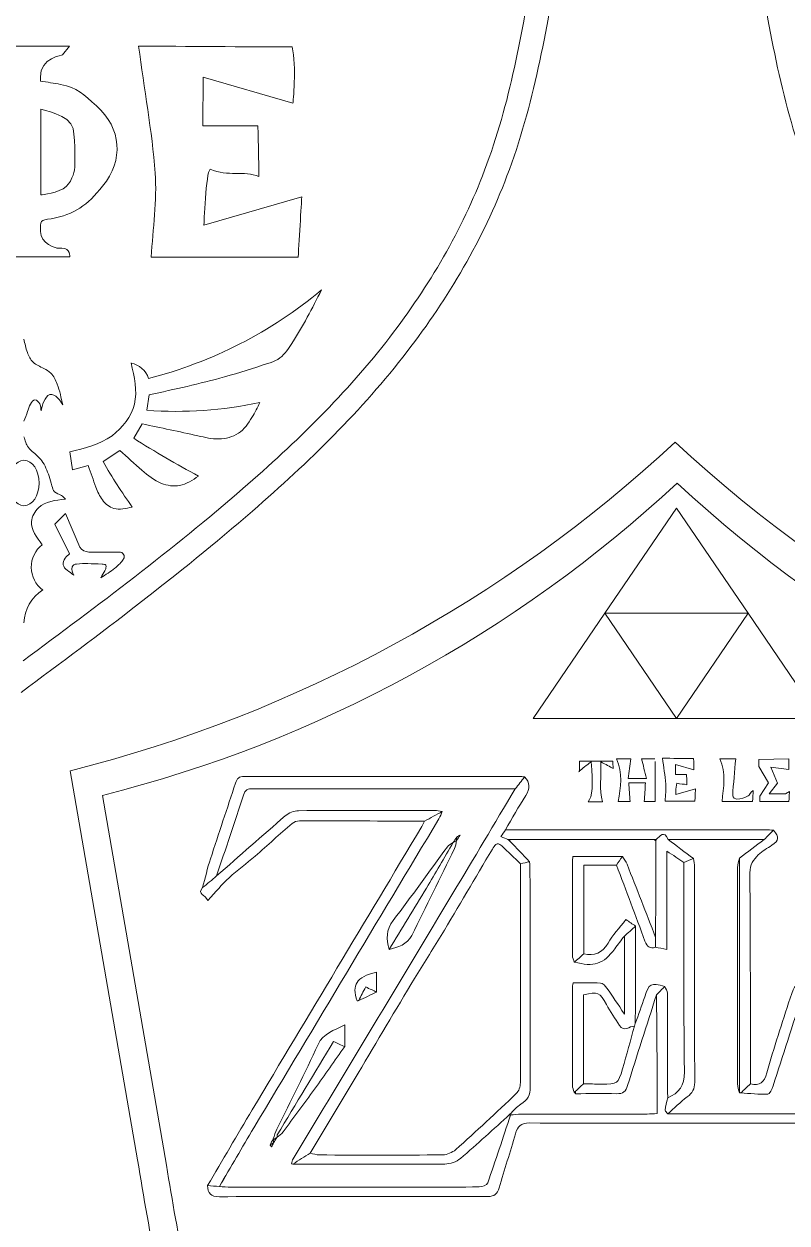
# Model space of a CAD drawing. Header units: inches. Extents: x 0 to 12, y 0 to 12.
# Drawn here: x 2.88 to 3.929, y 2.884 to 4.533 of the extents above; entities that cross this region are included whole.
import ezdxf

# ---------------------------------------------------------------- set-up
doc = ezdxf.new("R2010")
doc.units = ezdxf.units.IN
doc.header["$MEASUREMENT"] = 0

msp = doc.modelspace()

# ---------------------------------------------------------------- linework, layer by layer
at = {"color": 5, "lineweight": 0}
for p, q in [((3.0488, 4.0015), (3.052, 4.0228)), ((3.0306, 3.9629), (3.0424, 3.9827)), ((2.9426, 3.9443), (2.9464, 3.9196)), ((2.9885, 3.9309), (3.0117, 3.9462)), ((2.9464, 3.9196), (2.9681, 3.9253)), ((2.9368, 3.8595), (2.9224, 3.845)), ((2.9567, 3.8131), (2.9368, 3.8595)), ((3.7769, 3.8669), (3.6785, 3.7222)), ((3.8754, 3.7222), (3.7769, 3.8669)), ((2.9224, 3.845), (2.9425, 3.8042)), ((3.0105, 3.8064), (2.9688, 3.8064)), ((3.6785, 3.7222), (3.58, 3.5774)), ((3.7769, 3.5774), (3.6785, 3.7222)), ((3.6785, 3.7222), (3.8754, 3.7222)), ((3.8754, 3.7222), (3.7769, 3.5774)), ((3.9738, 3.5774), (3.8754, 3.7222)), ((3.58, 3.5774), (3.7769, 3.5774)), ((3.7769, 3.5774), (3.9738, 3.5774)), ((2.9878, 3.4717), (3.0757, 2.9633))]:
    msp.add_line(p, q, dxfattribs=at)
at = {"color": 250, "lineweight": 0}
msp.add_line((2.9435, 3.5057), (3.036, 2.9705), dxfattribs=at)
at = {"color": 5, "lineweight": 0}
for centre, radius, start, end in [((2.9016, 4.6305), 0.604, 284.3341, 309.8666), ((3.0206, 4.0349), 0.0322, 18.8063, 78.5326), ((3.089, 4.5506), 0.5506, 265.8076, 282.0733), ((3.8221, 5.2174), 1.4833, 237.7506, 241.7403), ((3.6482, 4.3101), 0.7609, 209.8934, 215.4983), ((2.5466, 5.2248), 1.8077, 284.1261, 312.9293), ((5.0091, 5.2248), 1.8077, 227.0707, 255.8739), ((2.929, 3.7856), 0.0392, 127.8196, 233.1621), ((2.969, 3.8211), 0.0146, 212.8639, 268.9541), ((2.9358, 3.7071), 0.0561, 122.6808, 178.0796)]:
    msp.add_arc(centre, radius, start, end, dxfattribs=at)
at = {"color": 250, "lineweight": 0}
for centre, start, end in [((2.4791, 5.351), 284.1261, 312.9293), ((5.0712, 5.351), 227.0707, 255.8739)]:
    msp.add_arc(centre, 1.9029, start, end, dxfattribs=at)
at = {"color": 5, "lineweight": 0}
msp.add_ellipse((2.8798, 3.9014), major_axis=(0, 0.0313), ratio=0.665933, dxfattribs=at)
at = {"color": 250, "lineweight": 0}
for points in [[(2.8759, 3.6134), (2.9841, 3.6939), (3.1739, 3.8352), (3.4109, 4.0661), (3.5645, 4.3286), (3.5984, 4.5232), (3.6151, 4.6262)], [(4.627, 3.6134), (4.5189, 3.6939), (4.329, 3.8352), (4.092, 4.0661), (3.9384, 4.3286), (3.9046, 4.5232), (3.8879, 4.6262)], [(3.7751, 1.9577), (3.667, 2.0382), (3.4771, 2.1795), (3.2401, 2.4105), (3.0866, 2.673), (3.0527, 2.8675), (3.036, 2.9705)], [(3.7751, 1.9577), (3.8833, 2.0382), (4.0731, 2.1795), (4.3101, 2.4105), (4.4637, 2.673), (4.4976, 2.8675), (4.5143, 2.9705)]]:
    msp.add_open_spline(points, degree=3, knots=[0, 0, 0, 0, 0.0808468, 0.1419248, 0.197496, 0.2597021, 0.2597021, 0.2597021, 0.2597021], dxfattribs=at)
at = {"color": 5, "lineweight": 0}
for points, knots in [([(2.8787, 3.6568), (2.9814, 3.7333), (3.1618, 3.8675), (3.3869, 4.0869), (3.5328, 4.3363), (3.565, 4.5211), (3.5809, 4.619)], [0, 0, 0, 0, 0.0808468, 0.1419248, 0.197496, 0.2597021, 0.2597021, 0.2597021, 0.2597021]), ([(4.6297, 3.6568), (4.527, 3.7333), (4.3467, 3.8675), (4.1215, 4.0869), (3.9756, 4.3363), (3.9434, 4.5211), (3.9276, 4.619)], [0, 0, 0, 0, 0.0808468, 0.1419248, 0.197496, 0.2597021, 0.2597021, 0.2597021, 0.2597021]), ([(3.052, 4.0228), (3.0868, 4.0303), (3.1419, 4.0423), (3.1996, 4.0608), (3.2336, 4.0718), (3.2592, 4.1087), (3.276, 4.1418), (3.2887, 4.1669)], [0, 0, 0, 0, 0.02753964, 0.04351363, 0.0474821, 0.05463243, 0.07669562, 0.07669562, 0.07669562, 0.07669562]), ([(2.8798, 4.0994), (2.881, 4.0932), (2.8831, 4.0819), (2.8914, 4.0658), (2.9056, 4.0602), (2.9191, 4.0522), (2.9277, 4.0337), (2.931, 4.0185), (2.933, 4.0091)], [0, 0, 0, 0, 0.00496667, 0.00889983, 0.01334248, 0.01630321, 0.02086423, 0.02843291, 0.02843291, 0.02843291, 0.02843291]), ([(2.9426, 3.9443), (2.9632, 3.9492), (3.0014, 3.9584), (3.0402, 4.01), (3.0315, 4.0473), (3.027, 4.0665)], [0, 0, 0, 0, 0.01607831, 0.02987121, 0.04449574, 0.04449574, 0.04449574, 0.04449574]), ([(2.9032, 4.0005), (2.9042, 4.0047), (2.9062, 4.0128), (2.914, 4.0267), (2.9272, 4.0189), (2.931, 4.0124), (2.933, 4.0091)], [0, 0, 0, 0, 0.00351206, 0.00679766, 0.00978558, 0.01288207, 0.01288207, 0.01288207, 0.01288207]), ([(2.8798, 3.9864), (2.8815, 3.9909), (2.8846, 3.9988), (2.8872, 4.009), (2.8948, 4.0186), (2.9029, 4.0097), (2.9031, 4.0037), (2.9032, 4.0005)], [0, 0, 0, 0, 0.00367448, 0.00651244, 0.00872326, 0.0109429, 0.0134626, 0.0134626, 0.0134626, 0.0134626]), ([(3.0424, 3.9827), (3.0679, 3.9774), (3.1029, 3.9701), (3.1471, 3.9598), (3.1769, 3.9672), (3.193, 3.99), (3.2007, 4.0053), (3.2042, 4.0122)], [0, 0, 0, 0, 0.02023305, 0.02779216, 0.03497388, 0.04239776, 0.04841567, 0.04841567, 0.04841567, 0.04841567]), ([(2.8798, 3.9651), (2.8813, 3.9599), (2.8837, 3.9512), (2.8945, 3.942), (2.9069, 3.931), (2.9135, 3.9138), (2.9179, 3.8996), (2.9208, 3.8876), (2.9309, 3.8856), (2.935, 3.8811), (2.9367, 3.8792)], [0, 0, 0, 0, 0.00412311, 0.00675957, 0.01082209, 0.01687384, 0.02044886, 0.02277519, 0.025562, 0.02745838, 0.02745838, 0.02745838, 0.02745838]), ([(3.0117, 3.9462), (3.0217, 3.9371), (3.0395, 3.9206), (3.0652, 3.8995), (3.0959, 3.895), (3.1115, 3.9054), (3.1198, 3.9109)], [0, 0, 0, 0, 0.01052872, 0.01884852, 0.02537562, 0.03288337, 0.03288337, 0.03288337, 0.03288337]), ([(2.9681, 3.9253), (2.9716, 3.9154), (2.9772, 3.8993), (2.986, 3.8773), (3.0045, 3.8624), (3.02, 3.8662), (3.0287, 3.8683)], [0, 0, 0, 0, 0.00813648, 0.01321573, 0.01827977, 0.02485473, 0.02485473, 0.02485473, 0.02485473]), ([(2.905, 3.8166), (2.8971, 3.8268), (2.8842, 3.8434), (2.9018, 3.8755), (2.923, 3.8778), (2.9367, 3.8792)], [0, 0, 0, 0, 0.00906876, 0.01459213, 0.02458282, 0.02458282, 0.02458282, 0.02458282]), ([(2.9425, 3.8042), (2.9402, 3.8024), (2.9355, 3.7986), (2.9311, 3.7846), (2.9429, 3.7794), (2.9482, 3.7747), (2.9484, 3.7746)], [0, 0, 0, 0, 0.002263082, 0.004672888, 0.009805081, 0.009973743, 0.009973743, 0.009973743, 0.009973743]), ([(2.9856, 3.7712), (2.9921, 3.7753), (3.0029, 3.7822), (3.0136, 3.7919), (3.0187, 3.8), (3.0156, 3.8062), (3.0119, 3.8064), (3.0105, 3.8064)], [0, 0, 0, 0, 0.00596177, 0.00986587, 0.01130521, 0.01296865, 0.01403095, 0.01403095, 0.01403095, 0.01403095]), ([(2.9856, 3.7712), (2.9874, 3.7744), (2.99, 3.7787), (2.9926, 3.7842), (2.9933, 3.7896), (2.9811, 3.7901), (2.9693, 3.7906), (2.9561, 3.7907), (2.9481, 3.7894), (2.9444, 3.7835), (2.9464, 3.7781), (2.9484, 3.7746)], [0, 0, 0, 0, 0.00278599, 0.00388366, 0.00486863, 0.00626844, 0.01134116, 0.01538852, 0.01640716, 0.01732059, 0.0203083, 0.0203083, 0.0203083, 0.0203083]), ([(3.5681, 3.4972), (3.5638, 3.4917), (3.5594, 3.4862), (3.5551, 3.4807), (3.435, 3.4808), (3.3148, 3.4808), (3.1947, 3.481), (3.1876, 3.4811), (3.1837, 3.4794), (3.1814, 3.4721), (3.1694, 3.435), (3.1569, 3.398), (3.1446, 3.3609), (3.1382, 3.3556), (3.1318, 3.3503), (3.1254, 3.345), (3.1289, 3.3582), (3.132, 3.3716), (3.1362, 3.3846), (3.1474, 3.4194), (3.1593, 3.454), (3.1706, 3.4887), (3.1727, 3.4951), (3.1754, 3.4978), (3.1825, 3.4978), (3.3094, 3.4976), (3.4363, 3.4976), (3.5632, 3.4976), (3.5648, 3.4976), (3.5665, 3.4973), (3.5681, 3.4972)], [0, 0, 0, 0, 1, 1, 1, 2, 2, 2, 3, 3, 3, 4, 4, 4, 5, 5, 5, 6, 6, 6, 7, 7, 7, 8, 8, 8, 9, 9, 9, 10, 10, 10, 10]), ([(3.5681, 3.4972), (3.5755, 3.4891), (3.576, 3.4811), (3.5697, 3.4715), (3.5598, 3.4562), (3.551, 3.4401), (3.5417, 3.4243), (3.5398, 3.4214), (3.5379, 3.4185), (3.5356, 3.4151), (3.5394, 3.4135), (3.5423, 3.4122), (3.5452, 3.411), (3.546, 3.4103), (3.5469, 3.4097), (3.5477, 3.409), (3.5568, 3.3995), (3.5659, 3.39), (3.5749, 3.3805), (3.5708, 3.3795), (3.5667, 3.3786), (3.5625, 3.3777), (3.5539, 3.3859), (3.5453, 3.3941), (3.5366, 3.4023), (3.5297, 3.4088), (3.5266, 3.4025), (3.5238, 3.3979), (3.5003, 3.3584), (3.4771, 3.3186), (3.4534, 3.2791), (3.4415, 3.2591), (3.4285, 3.2398), (3.4166, 3.2199), (3.3907, 3.1767), (3.3652, 3.1332), (3.3394, 3.0899), (3.3175, 3.0531), (3.2954, 3.0164), (3.2733, 2.9797), (3.2654, 2.9747), (3.2575, 2.9697), (3.2496, 2.9647), (3.2496, 2.9647), (3.2496, 2.9647), (3.2496, 2.9647), (3.2489, 2.965), (3.2482, 2.9652), (3.2475, 2.9651), (3.2483, 2.9674), (3.2487, 2.9699), (3.2499, 2.9719), (3.3231, 3.0938), (3.3964, 3.2155), (3.4696, 3.3374), (3.4983, 3.3851), (3.5266, 3.433), (3.5551, 3.4807), (3.5594, 3.4862), (3.5638, 3.4917), (3.5681, 3.4972)], [0, 0, 0, 0, 1, 1, 1, 2, 2, 2, 3, 3, 3, 4, 4, 4, 5, 5, 5, 6, 6, 6, 7, 7, 7, 8, 8, 8, 9, 9, 9, 10, 10, 10, 11, 11, 11, 12, 12, 12, 13, 13, 13, 14, 14, 14, 15, 15, 15, 16, 16, 16, 17, 17, 17, 18, 18, 18, 19, 19, 19, 20, 20, 20, 20]), ([(3.4548, 3.4496), (3.4512, 3.4501), (3.4477, 3.451), (3.4441, 3.451), (3.3818, 3.4511), (3.3195, 3.4513), (3.2572, 3.4507), (3.2511, 3.4507), (3.2438, 3.4476), (3.2391, 3.4436), (3.2073, 3.4164), (3.176, 3.3885), (3.1446, 3.3609), (3.1569, 3.398), (3.1694, 3.435), (3.1814, 3.4721), (3.1837, 3.4794), (3.1876, 3.4811), (3.1947, 3.481), (3.3148, 3.4808), (3.435, 3.4808), (3.5551, 3.4807), (3.5266, 3.433), (3.4983, 3.3851), (3.4696, 3.3374), (3.3964, 3.2155), (3.3231, 3.0938), (3.2499, 2.9719), (3.2487, 2.9699), (3.2483, 2.9674), (3.2475, 2.9651), (3.2482, 2.965), (3.2489, 2.9649), (3.2496, 2.9647), (3.2496, 2.9647), (3.2496, 2.9647), (3.2496, 2.9647), (3.3192, 2.9646), (3.3888, 2.9642), (3.4583, 2.9647), (3.4656, 2.9647), (3.4744, 2.9678), (3.4799, 2.9725), (3.5031, 2.9921), (3.5254, 3.0128), (3.548, 3.0331), (3.548, 3.0331), (3.5487, 3.0321), (3.5487, 3.0321), (3.5384, 3.001), (3.5283, 2.9697), (3.5173, 2.9387), (3.5163, 2.9358), (3.5098, 2.9333), (3.5058, 2.9333), (3.481, 2.9328), (3.4562, 2.933), (3.4314, 2.933), (3.3423, 2.933), (3.2533, 2.933), (3.1643, 2.933), (3.159, 2.9331), (3.1537, 2.9335), (3.1485, 2.9338), (3.1642, 2.9608), (3.1798, 2.9879), (3.1958, 3.0147), (3.2806, 3.1564), (3.3655, 3.2981), (3.4503, 3.4397), (3.4522, 3.4428), (3.4533, 3.4463), (3.4548, 3.4496)], [0, 0, 0, 0, 1, 1, 1, 2, 2, 2, 3, 3, 3, 4, 4, 4, 5, 5, 5, 6, 6, 6, 7, 7, 7, 8, 8, 8, 9, 9, 9, 10, 10, 10, 11, 11, 11, 12, 12, 12, 13, 13, 13, 14, 14, 14, 15, 15, 15, 16, 16, 16, 17, 17, 17, 18, 18, 18, 19, 19, 19, 20, 20, 20, 21, 21, 21, 22, 22, 22, 23, 23, 23, 24, 24, 24, 24]), ([(3.4548, 3.4496), (3.4467, 3.4452), (3.4387, 3.4408), (3.4306, 3.4364), (3.3732, 3.4365), (3.3158, 3.4367), (3.2584, 3.4366), (3.255, 3.4366), (3.251, 3.4354), (3.2485, 3.4333), (3.2314, 3.4185), (3.2147, 3.4031), (3.1976, 3.3883), (3.1859, 3.3782), (3.1732, 3.3691), (3.1619, 3.3586), (3.152, 3.3494), (3.1433, 3.3389), (3.1325, 3.3273), (3.1293, 3.3355), (3.1174, 3.3355), (3.1254, 3.345), (3.1318, 3.3503), (3.1382, 3.3556), (3.1446, 3.3609), (3.176, 3.3885), (3.2073, 3.4164), (3.2391, 3.4436), (3.2438, 3.4476), (3.2511, 3.4507), (3.2572, 3.4507), (3.3195, 3.4513), (3.3818, 3.4511), (3.4441, 3.451), (3.4477, 3.451), (3.4512, 3.4501), (3.4548, 3.4496)], [0, 0, 0, 0, 1, 1, 1, 2, 2, 2, 3, 3, 3, 4, 4, 4, 5, 5, 5, 6, 6, 6, 7, 7, 7, 8, 8, 8, 9, 9, 9, 10, 10, 10, 11, 11, 11, 12, 12, 12, 12]), ([(3.1484, 2.9338), (3.143, 2.9342), (3.1376, 2.9347), (3.1322, 2.9352), (3.1526, 2.9698), (3.1728, 3.0047), (3.1935, 3.0392), (3.2712, 3.1691), (3.349, 3.299), (3.4268, 3.4289), (3.4282, 3.4313), (3.4294, 3.4339), (3.4306, 3.4364), (3.4387, 3.4408), (3.4467, 3.4452), (3.4548, 3.4496), (3.4533, 3.4463), (3.4522, 3.4428), (3.4503, 3.4397), (3.3655, 3.2981), (3.2806, 3.1564), (3.1958, 3.0147), (3.1798, 2.9879), (3.1642, 2.9608), (3.1484, 2.9338)], [0, 0, 0, 0, 1, 1, 1, 2, 2, 2, 3, 3, 3, 4, 4, 4, 5, 5, 5, 6, 6, 6, 7, 7, 7, 8, 8, 8, 8]), ([(3.4747, 3.4143), (3.4747, 3.4143), (3.4748, 3.4144), (3.4748, 3.4144), (3.4731, 3.4119), (3.4715, 3.4094), (3.4699, 3.407), (3.4699, 3.407), (3.4699, 3.407), (3.4699, 3.407), (3.4672, 3.405), (3.4638, 3.4035), (3.4619, 3.4009), (3.437, 3.3672), (3.4129, 3.333), (3.3873, 3.2998), (3.3773, 3.2868), (3.378, 3.2741), (3.3817, 3.26), (3.394, 3.2633), (3.4067, 3.2663), (3.4131, 3.2791), (3.4328, 3.3188), (3.4523, 3.3586), (3.4717, 3.3985), (3.4734, 3.4019), (3.4736, 3.4059), (3.4745, 3.4097), (3.4745, 3.4097), (3.4745, 3.4096), (3.4745, 3.4096), (3.4762, 3.4121), (3.4778, 3.4147), (3.4795, 3.4172), (3.4779, 3.4162), (3.4763, 3.4153), (3.4747, 3.4143)], [0, 0, 0, 0, 1, 1, 1, 2, 2, 2, 3, 3, 3, 4, 4, 4, 5, 5, 5, 6, 6, 6, 7, 7, 7, 8, 8, 8, 9, 9, 9, 10, 10, 10, 11, 11, 11, 12, 12, 12, 12]), ([(3.4745, 3.4097), (3.473, 3.4088), (3.4714, 3.4079), (3.4699, 3.407), (3.4715, 3.4094), (3.4731, 3.4119), (3.4748, 3.4144), (3.4747, 3.4128), (3.4746, 3.4112), (3.4745, 3.4096), (3.4745, 3.4096), (3.4745, 3.4097), (3.4745, 3.4097)], [0, 0, 0, 0, 1, 1, 1, 2, 2, 2, 3, 3, 3, 4, 4, 4, 4]), ([(3.4745, 3.4096), (3.4746, 3.4112), (3.4747, 3.4128), (3.4748, 3.4144), (3.4748, 3.4144), (3.4747, 3.4143), (3.4747, 3.4143), (3.4763, 3.4153), (3.4779, 3.4162), (3.4795, 3.4172), (3.4778, 3.4147), (3.4762, 3.4121), (3.4745, 3.4096)], [0, 0, 0, 0, 1, 1, 1, 2, 2, 2, 3, 3, 3, 4, 4, 4, 4]), ([(3.4795, 3.4172), (3.4779, 3.4162), (3.4763, 3.4153), (3.4747, 3.4143), (3.4763, 3.4153), (3.4779, 3.4162), (3.4795, 3.4172)], [0, 0, 0, 0, 1, 1, 1, 2, 2, 2, 2]), ([(3.9102, 3.4239), (3.906, 3.4196), (3.9017, 3.4153), (3.8975, 3.411), (3.8534, 3.411), (3.8094, 3.411), (3.7654, 3.411), (3.76, 3.4247), (3.7544, 3.4153), (3.7489, 3.4112), (3.7479, 3.4111), (3.747, 3.4111), (3.746, 3.411), (3.68, 3.411), (3.614, 3.411), (3.5481, 3.411), (3.5471, 3.411), (3.5461, 3.411), (3.5452, 3.411), (3.5423, 3.4122), (3.5394, 3.4135), (3.5356, 3.4151), (3.5379, 3.4185), (3.5398, 3.4214), (3.5417, 3.4243), (3.6609, 3.4243), (3.7801, 3.4243), (3.8993, 3.4243), (3.9029, 3.4243), (3.9066, 3.4241), (3.9102, 3.4239)], [0, 0, 0, 0, 1, 1, 1, 2, 2, 2, 3, 3, 3, 4, 4, 4, 5, 5, 5, 6, 6, 6, 7, 7, 7, 8, 8, 8, 9, 9, 9, 10, 10, 10, 10]), ([(3.8001, 3.385), (3.7957, 3.3832), (3.7914, 3.3814), (3.7871, 3.3796), (3.7798, 3.3844), (3.7725, 3.3893), (3.7637, 3.3951), (3.7637, 3.3493), (3.7637, 3.3052), (3.7637, 3.2599), (3.7578, 3.261), (3.753, 3.262), (3.7482, 3.2629), (3.7482, 3.2674), (3.7482, 3.272), (3.7482, 3.2765), (3.7483, 3.3208), (3.7485, 3.3651), (3.7486, 3.4094), (3.7487, 3.41), (3.7489, 3.4106), (3.7489, 3.4112), (3.7544, 3.4153), (3.76, 3.4247), (3.7654, 3.411), (3.7769, 3.4023), (3.7885, 3.3937), (3.8001, 3.385)], [0, 0, 0, 0, 1, 1, 1, 2, 2, 2, 3, 3, 3, 4, 4, 4, 5, 5, 5, 6, 6, 6, 7, 7, 7, 8, 8, 8, 9, 9, 9, 9]), ([(3.9102, 3.4239), (3.9184, 3.414), (3.9179, 3.4097), (3.9082, 3.4032), (3.9017, 3.3989), (3.8946, 3.3953), (3.8894, 3.3898), (3.883, 3.3832), (3.8777, 3.3766), (3.8778, 3.3651), (3.8787, 3.2684), (3.8784, 3.1717), (3.8785, 3.0749), (3.8741, 3.0708), (3.8698, 3.0667), (3.8654, 3.0626), (3.8648, 3.0626), (3.8641, 3.0626), (3.8635, 3.0625), (3.8635, 3.1701), (3.8635, 3.2777), (3.8635, 3.3853), (3.8748, 3.3939), (3.8861, 3.4024), (3.8975, 3.411), (3.9017, 3.4153), (3.906, 3.4196), (3.9102, 3.4239)], [0, 0, 0, 0, 1, 1, 1, 2, 2, 2, 3, 3, 3, 4, 4, 4, 5, 5, 5, 6, 6, 6, 7, 7, 7, 8, 8, 8, 9, 9, 9, 9]), ([(4.1151, 3.405), (4.1429, 3.3932), (4.1632, 3.3743), (4.1773, 3.3469), (4.1967, 3.3093), (4.2055, 3.27), (4.2055, 3.2283), (4.2055, 3.2196), (4.2041, 3.2109), (4.2033, 3.2022), (4.2039, 3.1938), (4.2066, 3.185), (4.2047, 3.1773), (4.1991, 3.1542), (4.1918, 3.1315), (4.1849, 3.1087), (4.1831, 3.103), (4.1806, 3.0975), (4.1784, 3.0919), (4.1678, 3.0805), (4.1572, 3.0691), (4.1467, 3.0577), (4.1463, 3.0572), (4.1466, 3.0561), (4.1465, 3.0553), (4.1465, 3.0553), (4.1466, 3.0556), (4.1466, 3.0556), (4.1231, 3.0351), (4.0932, 3.0307), (4.0646, 3.023), (4.0562, 3.0207), (4.0469, 3.021), (4.0379, 3.021), (3.8836, 3.0209), (3.7293, 3.0208), (3.575, 3.0212), (3.5631, 3.0212), (3.5585, 3.0169), (3.5555, 3.0062), (3.5485, 2.9813), (3.5402, 2.9569), (3.533, 2.9321), (3.5305, 2.9236), (3.5269, 2.9201), (3.5172, 2.9201), (3.3943, 2.9204), (3.2713, 2.9202), (3.1484, 2.9198), (3.1368, 2.9197), (3.1324, 2.9245), (3.1322, 2.9352), (3.1376, 2.9347), (3.143, 2.9342), (3.1485, 2.9338), (3.1537, 2.9335), (3.159, 2.9331), (3.1643, 2.933), (3.2533, 2.933), (3.3423, 2.933), (3.4314, 2.933), (3.4562, 2.933), (3.481, 2.9328), (3.5058, 2.9333), (3.5098, 2.9333), (3.5163, 2.9358), (3.5173, 2.9387), (3.5283, 2.9697), (3.5384, 3.001), (3.5487, 3.0322), (3.5535, 3.0326), (3.5583, 3.0334), (3.5632, 3.0334), (3.6209, 3.0335), (3.6787, 3.0334), (3.7365, 3.0335), (3.7408, 3.0335), (3.7451, 3.0338), (3.7504, 3.0341), (3.7504, 3.0527), (3.7505, 3.0701), (3.7504, 3.0875), (3.7501, 3.1241), (3.7498, 3.1607), (3.7494, 3.1973), (3.7532, 3.2012), (3.757, 3.2051), (3.7608, 3.209), (3.762, 3.2059), (3.7644, 3.2028), (3.7644, 3.1997), (3.7647, 3.1517), (3.7647, 3.1036), (3.7648, 3.0556), (3.7636, 3.05), (3.762, 3.0445), (3.7614, 3.0389), (3.7612, 3.0373), (3.7636, 3.0354), (3.7648, 3.0336), (3.8265, 3.0336), (3.8882, 3.0336), (3.9509, 3.0336), (3.9509, 3.0454), (3.951, 3.0555), (3.9509, 3.0657), (3.9506, 3.1096), (3.9503, 3.1536), (3.95, 3.1975), (3.9539, 3.2021), (3.9578, 3.2068), (3.9617, 3.2114), (3.963, 3.2083), (3.9653, 3.2052), (3.9653, 3.2021), (3.9657, 3.1547), (3.9657, 3.1072), (3.9658, 3.0598), (3.9642, 3.0515), (3.9625, 3.0432), (3.9608, 3.0349), (3.9648, 3.0344), (3.9688, 3.0334), (3.9727, 3.0335), (4, 3.034), (4.0272, 3.0344), (4.0544, 3.0355), (4.1131, 3.0376), (4.1575, 3.0703), (4.1763, 3.1258), (4.1908, 3.1685), (4.1928, 3.2123), (4.1886, 3.257), (4.183, 3.3163), (4.1633, 3.3669), (4.1076, 3.3969), (4.1101, 3.3996), (4.1126, 3.4023), (4.1151, 3.405)], [0, 0, 0, 0, 1, 1, 1, 2, 2, 2, 3, 3, 3, 4, 4, 4, 5, 5, 5, 6, 6, 6, 7, 7, 7, 8, 8, 8, 9, 9, 9, 10, 10, 10, 11, 11, 11, 12, 12, 12, 13, 13, 13, 14, 14, 14, 15, 15, 15, 16, 16, 16, 17, 17, 17, 18, 18, 18, 19, 19, 19, 20, 20, 20, 21, 21, 21, 22, 22, 22, 23, 23, 23, 24, 24, 24, 25, 25, 25, 26, 26, 26, 27, 27, 27, 28, 28, 28, 29, 29, 29, 30, 30, 30, 31, 31, 31, 32, 32, 32, 33, 33, 33, 34, 34, 34, 35, 35, 35, 36, 36, 36, 37, 37, 37, 38, 38, 38, 39, 39, 39, 40, 40, 40, 41, 41, 41, 42, 42, 42, 43, 43, 43, 44, 44, 44, 45, 45, 45, 46, 46, 46, 46]), ([(3.4699, 3.407), (3.4576, 3.386), (3.4456, 3.3649), (3.4331, 3.3442), (3.4162, 3.316), (3.3988, 3.2881), (3.3817, 3.26), (3.378, 3.2741), (3.3773, 3.2868), (3.3873, 3.2998), (3.4129, 3.333), (3.437, 3.3672), (3.4619, 3.4009), (3.4638, 3.4035), (3.4672, 3.405), (3.4699, 3.407)], [0, 0, 0, 0, 1, 1, 1, 2, 2, 2, 3, 3, 3, 4, 4, 4, 5, 5, 5, 5]), ([(3.4745, 3.4097), (3.4736, 3.4059), (3.4734, 3.4019), (3.4717, 3.3985), (3.4523, 3.3586), (3.4328, 3.3188), (3.4131, 3.2791), (3.4067, 3.2663), (3.394, 3.2633), (3.3817, 3.26), (3.3988, 3.2881), (3.4162, 3.316), (3.4331, 3.3442), (3.4456, 3.3649), (3.4576, 3.386), (3.4699, 3.407), (3.4699, 3.407), (3.4699, 3.407), (3.4699, 3.407), (3.4714, 3.4079), (3.473, 3.4088), (3.4745, 3.4097)], [0, 0, 0, 0, 1, 1, 1, 2, 2, 2, 3, 3, 3, 4, 4, 4, 5, 5, 5, 6, 6, 6, 7, 7, 7, 7]), ([(3.5481, 3.411), (3.548, 3.4103), (3.5479, 3.4097), (3.5477, 3.409), (3.5469, 3.4097), (3.546, 3.4103), (3.5452, 3.411), (3.5461, 3.411), (3.5471, 3.411), (3.5481, 3.411)], [0, 0, 0, 0, 1, 1, 1, 2, 2, 2, 3, 3, 3, 3]), ([(3.5481, 3.411), (3.614, 3.411), (3.68, 3.411), (3.746, 3.411), (3.7469, 3.4105), (3.7477, 3.4099), (3.7486, 3.4094), (3.7485, 3.3651), (3.7483, 3.3208), (3.7482, 3.2765), (3.7352, 3.31), (3.7221, 3.3436), (3.7089, 3.377), (3.7074, 3.3809), (3.7047, 3.3843), (3.7025, 3.3879), (3.6801, 3.3879), (3.6577, 3.3879), (3.6346, 3.3879), (3.6344, 3.3866), (3.6339, 3.3847), (3.6339, 3.3827), (3.6338, 3.339), (3.6338, 3.2952), (3.6339, 3.2515), (3.6339, 3.2485), (3.6355, 3.2455), (3.6363, 3.2425), (3.6633, 3.2353), (3.6766, 3.2397), (3.6921, 3.2608), (3.6964, 3.2667), (3.7009, 3.2725), (3.7053, 3.2783), (3.7053, 3.2434), (3.7053, 3.2086), (3.7053, 3.1709), (3.6962, 3.1846), (3.689, 3.1958), (3.6813, 3.2066), (3.6792, 3.2096), (3.6756, 3.2134), (3.6725, 3.2136), (3.6601, 3.2144), (3.6476, 3.214), (3.6348, 3.214), (3.6343, 3.2106), (3.6338, 3.2087), (3.6338, 3.2067), (3.6338, 3.1621), (3.6337, 3.1174), (3.6339, 3.0728), (3.6339, 3.0697), (3.6352, 3.0666), (3.636, 3.0635), (3.6367, 3.0628), (3.6375, 3.0621), (3.6383, 3.0614), (3.6571, 3.0615), (3.6758, 3.0623), (3.6945, 3.0615), (3.7038, 3.0611), (3.7071, 3.0646), (3.7097, 3.0729), (3.7226, 3.1145), (3.7361, 3.1558), (3.7494, 3.1973), (3.7498, 3.1607), (3.7501, 3.1241), (3.7504, 3.0875), (3.7505, 3.0701), (3.7504, 3.0527), (3.7504, 3.0341), (3.7451, 3.0338), (3.7408, 3.0335), (3.7365, 3.0335), (3.6787, 3.0334), (3.6209, 3.0335), (3.5632, 3.0334), (3.5583, 3.0334), (3.5535, 3.0326), (3.5487, 3.0322), (3.5487, 3.0321), (3.548, 3.0331), (3.548, 3.0331), (3.5529, 3.0378), (3.5572, 3.0436), (3.563, 3.047), (3.5724, 3.0526), (3.5758, 3.0597), (3.5758, 3.0708), (3.5754, 3.1696), (3.5756, 3.2684), (3.5755, 3.3671), (3.5755, 3.3716), (3.5751, 3.376), (3.5749, 3.3805), (3.5659, 3.39), (3.5568, 3.3995), (3.5477, 3.409), (3.5479, 3.4097), (3.548, 3.4103), (3.5481, 3.411)], [0, 0, 0, 0, 1, 1, 1, 2, 2, 2, 3, 3, 3, 4, 4, 4, 5, 5, 5, 6, 6, 6, 7, 7, 7, 8, 8, 8, 9, 9, 9, 10, 10, 10, 11, 11, 11, 12, 12, 12, 13, 13, 13, 14, 14, 14, 15, 15, 15, 16, 16, 16, 17, 17, 17, 18, 18, 18, 19, 19, 19, 20, 20, 20, 21, 21, 21, 22, 22, 22, 23, 23, 23, 24, 24, 24, 25, 25, 25, 26, 26, 26, 27, 27, 27, 28, 28, 28, 29, 29, 29, 30, 30, 30, 31, 31, 31, 32, 32, 32, 33, 33, 33, 34, 34, 34, 34]), ([(3.7489, 3.4112), (3.7489, 3.4106), (3.7487, 3.41), (3.7486, 3.4094), (3.7477, 3.4099), (3.7469, 3.4105), (3.746, 3.411), (3.747, 3.4111), (3.7479, 3.4111), (3.7489, 3.4112)], [0, 0, 0, 0, 1, 1, 1, 2, 2, 2, 3, 3, 3, 3]), ([(3.8654, 3.0626), (3.8778, 3.0618), (3.8902, 3.0603), (3.9025, 3.0607), (3.9051, 3.0608), (3.9082, 3.0679), (3.9097, 3.0722), (3.9233, 3.1139), (3.9366, 3.1557), (3.95, 3.1975), (3.9503, 3.1536), (3.9506, 3.1096), (3.9509, 3.0657), (3.951, 3.0555), (3.9509, 3.0454), (3.9509, 3.0336), (3.8882, 3.0336), (3.8265, 3.0336), (3.7648, 3.0336), (3.7737, 3.0415), (3.7821, 3.0501), (3.7917, 3.0571), (3.7989, 3.0624), (3.802, 3.0679), (3.802, 3.0772), (3.8016, 3.1759), (3.8018, 3.2746), (3.8017, 3.3733), (3.8017, 3.3772), (3.8006, 3.3811), (3.8001, 3.385), (3.7885, 3.3937), (3.7769, 3.4023), (3.7654, 3.411), (3.8094, 3.411), (3.8534, 3.411), (3.8975, 3.411), (3.8861, 3.4024), (3.8748, 3.3939), (3.8635, 3.3853), (3.8626, 3.3811), (3.8609, 3.3769), (3.8609, 3.3727), (3.8608, 3.2735), (3.8608, 3.1743), (3.8609, 3.075), (3.8609, 3.0708), (3.8626, 3.0667), (3.8635, 3.0625), (3.8641, 3.0626), (3.8648, 3.0626), (3.8654, 3.0626)], [0, 0, 0, 0, 1, 1, 1, 2, 2, 2, 3, 3, 3, 4, 4, 4, 5, 5, 5, 6, 6, 6, 7, 7, 7, 8, 8, 8, 9, 9, 9, 10, 10, 10, 11, 11, 11, 12, 12, 12, 13, 13, 13, 14, 14, 14, 15, 15, 15, 16, 16, 16, 17, 17, 17, 17]), ([(3.6944, 3.3759), (3.6799, 3.3759), (3.6653, 3.3759), (3.6495, 3.3759), (3.6495, 3.3346), (3.6495, 3.2941), (3.6495, 3.2537), (3.6451, 3.2499), (3.6407, 3.2462), (3.6363, 3.2425), (3.6355, 3.2455), (3.6339, 3.2485), (3.6339, 3.2515), (3.6338, 3.2952), (3.6338, 3.339), (3.6339, 3.3827), (3.6339, 3.3847), (3.6344, 3.3866), (3.6346, 3.3879), (3.6577, 3.3879), (3.6801, 3.3879), (3.7025, 3.3879), (3.6998, 3.3839), (3.6971, 3.3799), (3.6944, 3.3759)], [0, 0, 0, 0, 1, 1, 1, 2, 2, 2, 3, 3, 3, 4, 4, 4, 5, 5, 5, 6, 6, 6, 7, 7, 7, 8, 8, 8, 8]), ([(3.6944, 3.3759), (3.6971, 3.3799), (3.6998, 3.3839), (3.7025, 3.3879), (3.7047, 3.3843), (3.7074, 3.3809), (3.7089, 3.377), (3.7221, 3.3436), (3.7352, 3.31), (3.7482, 3.2765), (3.7482, 3.272), (3.7482, 3.2674), (3.7482, 3.2629), (3.7405, 3.2606), (3.7364, 3.2634), (3.7336, 3.2711), (3.7209, 3.3061), (3.7076, 3.341), (3.6944, 3.3759)], [0, 0, 0, 0, 1, 1, 1, 2, 2, 2, 3, 3, 3, 4, 4, 4, 5, 5, 5, 6, 6, 6, 6]), ([(3.7648, 3.0556), (3.7802, 3.0626), (3.7881, 3.0721), (3.7879, 3.0915), (3.7865, 3.1875), (3.7872, 3.2836), (3.7871, 3.3796), (3.7914, 3.3814), (3.7957, 3.3832), (3.8001, 3.385), (3.8006, 3.3811), (3.8017, 3.3772), (3.8017, 3.3733), (3.8018, 3.2746), (3.8016, 3.1759), (3.802, 3.0772), (3.802, 3.0679), (3.7989, 3.0624), (3.7917, 3.0571), (3.7821, 3.0501), (3.7737, 3.0415), (3.7648, 3.0336), (3.7636, 3.0354), (3.7612, 3.0373), (3.7614, 3.0389), (3.762, 3.0445), (3.7636, 3.05), (3.7648, 3.0556)], [0, 0, 0, 0, 1, 1, 1, 2, 2, 2, 3, 3, 3, 4, 4, 4, 5, 5, 5, 6, 6, 6, 7, 7, 7, 8, 8, 8, 9, 9, 9, 9]), ([(3.8635, 3.0625), (3.8626, 3.0667), (3.8609, 3.0708), (3.8609, 3.075), (3.8608, 3.1743), (3.8608, 3.2735), (3.8609, 3.3727), (3.8609, 3.3769), (3.8626, 3.3811), (3.8635, 3.3853), (3.8635, 3.2777), (3.8635, 3.1701), (3.8635, 3.0625)], [0, 0, 0, 0, 1, 1, 1, 2, 2, 2, 3, 3, 3, 4, 4, 4, 4]), ([(3.2733, 2.9797), (3.2775, 2.9788), (3.2816, 2.9772), (3.2858, 2.9772), (3.3423, 2.977), (3.3989, 2.9768), (3.4554, 2.9774), (3.4615, 2.9774), (3.4688, 2.9805), (3.4734, 2.9846), (3.5015, 3.0098), (3.5293, 3.0355), (3.5566, 3.0616), (3.5601, 3.0649), (3.5623, 3.0713), (3.5623, 3.0763), (3.5626, 3.1768), (3.5625, 3.2772), (3.5625, 3.3777), (3.5667, 3.3786), (3.5708, 3.3795), (3.5749, 3.3805), (3.5751, 3.376), (3.5755, 3.3716), (3.5755, 3.3671), (3.5756, 3.2684), (3.5754, 3.1696), (3.5758, 3.0708), (3.5758, 3.0597), (3.5724, 3.0526), (3.563, 3.047), (3.5572, 3.0436), (3.5529, 3.0378), (3.548, 3.0331), (3.5254, 3.0128), (3.5031, 2.9921), (3.4799, 2.9725), (3.4744, 2.9678), (3.4656, 2.9647), (3.4583, 2.9647), (3.3888, 2.9642), (3.3192, 2.9646), (3.2496, 2.9647), (3.2575, 2.9697), (3.2654, 2.9747), (3.2733, 2.9797)], [0, 0, 0, 0, 1, 1, 1, 2, 2, 2, 3, 3, 3, 4, 4, 4, 5, 5, 5, 6, 6, 6, 7, 7, 7, 8, 8, 8, 9, 9, 9, 10, 10, 10, 11, 11, 11, 12, 12, 12, 13, 13, 13, 14, 14, 14, 15, 15, 15, 15]), ([(3.6363, 3.2425), (3.6407, 3.2462), (3.6451, 3.2499), (3.6495, 3.2537), (3.6639, 3.2511), (3.6749, 3.2547), (3.6828, 3.2685), (3.6892, 3.2796), (3.6983, 3.2892), (3.7073, 3.3009), (3.7119, 3.2978), (3.7163, 3.2949), (3.7207, 3.292), (3.7156, 3.2874), (3.7104, 3.2828), (3.7053, 3.2783), (3.7009, 3.2725), (3.6964, 3.2667), (3.6921, 3.2608), (3.6766, 3.2397), (3.6633, 3.2353), (3.6363, 3.2425)], [0, 0, 0, 0, 1, 1, 1, 2, 2, 2, 3, 3, 3, 4, 4, 4, 5, 5, 5, 6, 6, 6, 7, 7, 7, 7]), ([(3.7203, 3.1579), (3.7199, 3.1567), (3.7195, 3.1554), (3.719, 3.1542), (3.7122, 3.155), (3.7049, 3.1452), (3.6986, 3.1553), (3.6925, 3.1649), (3.6859, 3.1741), (3.6806, 3.1841), (3.6718, 3.2006), (3.6689, 3.2022), (3.6492, 3.1976), (3.6492, 3.1569), (3.6492, 3.116), (3.6492, 3.0751), (3.6455, 3.0717), (3.6417, 3.0682), (3.638, 3.0648), (3.6373, 3.0644), (3.6366, 3.064), (3.636, 3.0635), (3.6352, 3.0666), (3.6339, 3.0697), (3.6339, 3.0728), (3.6337, 3.1174), (3.6338, 3.1621), (3.6338, 3.2067), (3.6338, 3.2087), (3.6343, 3.2106), (3.6348, 3.214), (3.6476, 3.214), (3.6601, 3.2144), (3.6725, 3.2136), (3.6756, 3.2134), (3.6792, 3.2096), (3.6813, 3.2066), (3.689, 3.1958), (3.6962, 3.1846), (3.7053, 3.1709), (3.7053, 3.2086), (3.7053, 3.2434), (3.7053, 3.2783), (3.7104, 3.2828), (3.7156, 3.2874), (3.7207, 3.292), (3.7205, 3.2473), (3.7204, 3.2026), (3.7203, 3.1579)], [0, 0, 0, 0, 1, 1, 1, 2, 2, 2, 3, 3, 3, 4, 4, 4, 5, 5, 5, 6, 6, 6, 7, 7, 7, 8, 8, 8, 9, 9, 9, 10, 10, 10, 11, 11, 11, 12, 12, 12, 13, 13, 13, 14, 14, 14, 15, 15, 15, 16, 16, 16, 16]), ([(3.3402, 3.1897), (3.3402, 3.1897), (3.3401, 3.1896), (3.3401, 3.1896), (3.3482, 3.1934), (3.3564, 3.1973), (3.3645, 3.2012), (3.3645, 3.2102), (3.3645, 3.2192), (3.3645, 3.2287), (3.3362, 3.2215), (3.3301, 3.2116), (3.338, 3.189), (3.3387, 3.1892), (3.3395, 3.1895), (3.3402, 3.1897)], [0, 0, 0, 0, 1, 1, 1, 2, 2, 2, 3, 3, 3, 4, 4, 4, 5, 5, 5, 5]), ([(3.338, 3.189), (3.3301, 3.2116), (3.3362, 3.2215), (3.3645, 3.2287), (3.3645, 3.2192), (3.3645, 3.2102), (3.3645, 3.2012), (3.3599, 3.2034), (3.3553, 3.2056), (3.3496, 3.2083), (3.3461, 3.2015), (3.3431, 3.1955), (3.3401, 3.1896), (3.3401, 3.1896), (3.3402, 3.1897), (3.3402, 3.1897), (3.3394, 3.1897), (3.3387, 3.1894), (3.338, 3.189)], [0, 0, 0, 0, 1, 1, 1, 2, 2, 2, 3, 3, 3, 4, 4, 4, 5, 5, 5, 6, 6, 6, 6]), ([(3.3401, 3.1896), (3.3431, 3.1955), (3.3461, 3.2015), (3.3496, 3.2083), (3.3553, 3.2056), (3.3599, 3.2034), (3.3645, 3.2012), (3.3564, 3.1973), (3.3482, 3.1934), (3.3401, 3.1896)], [0, 0, 0, 0, 1, 1, 1, 2, 2, 2, 3, 3, 3, 3]), ([(3.7203, 3.1579), (3.7246, 3.1702), (3.7292, 3.1824), (3.7333, 3.1947), (3.7393, 3.2132), (3.7414, 3.2144), (3.7608, 3.209), (3.757, 3.2051), (3.7532, 3.2012), (3.7494, 3.1973), (3.7361, 3.1558), (3.7226, 3.1145), (3.7097, 3.0729), (3.7071, 3.0646), (3.7038, 3.0611), (3.6945, 3.0615), (3.6758, 3.0623), (3.6571, 3.0615), (3.6383, 3.0614), (3.6382, 3.0625), (3.6381, 3.0637), (3.638, 3.0648), (3.6417, 3.0682), (3.6455, 3.0717), (3.6492, 3.0751), (3.6573, 3.0749), (3.6654, 3.0747), (3.6736, 3.0747), (3.6962, 3.0746), (3.6964, 3.0746), (3.7028, 3.0958), (3.7086, 3.1152), (3.7137, 3.1347), (3.719, 3.1542), (3.7195, 3.1554), (3.7199, 3.1567), (3.7203, 3.1579)], [0, 0, 0, 0, 1, 1, 1, 2, 2, 2, 3, 3, 3, 4, 4, 4, 5, 5, 5, 6, 6, 6, 7, 7, 7, 8, 8, 8, 9, 9, 9, 10, 10, 10, 11, 11, 11, 12, 12, 12, 12]), ([(3.8654, 3.0626), (3.8698, 3.0667), (3.8741, 3.0708), (3.8785, 3.0749), (3.8916, 3.0719), (3.8975, 3.0766), (3.9012, 3.0902), (3.9107, 3.1247), (3.9223, 3.1586), (3.9331, 3.1927), (3.9397, 3.2132), (3.9397, 3.2132), (3.9617, 3.2114), (3.9578, 3.2068), (3.9539, 3.2021), (3.95, 3.1975), (3.9366, 3.1557), (3.9233, 3.1139), (3.9097, 3.0722), (3.9082, 3.0679), (3.9051, 3.0608), (3.9025, 3.0607), (3.8902, 3.0603), (3.8778, 3.0618), (3.8654, 3.0626)], [0, 0, 0, 0, 1, 1, 1, 2, 2, 2, 3, 3, 3, 4, 4, 4, 5, 5, 5, 6, 6, 6, 7, 7, 7, 8, 8, 8, 8]), ([(3.338, 3.189), (3.3387, 3.1894), (3.3394, 3.1897), (3.3402, 3.1897), (3.3395, 3.1895), (3.3387, 3.1892), (3.338, 3.189)], [0, 0, 0, 0, 1, 1, 1, 2, 2, 2, 2]), ([(3.2228, 2.994), (3.2244, 2.9965), (3.226, 2.999), (3.2277, 3.0015), (3.2277, 3.0015), (3.2277, 3.0015), (3.2277, 3.0015), (3.2305, 3.0039), (3.2338, 3.006), (3.236, 3.009), (3.2505, 3.0285), (3.265, 3.0481), (3.2793, 3.0678), (3.2933, 3.0872), (3.3069, 3.1067), (3.3208, 3.1262), (3.3208, 3.1354), (3.3208, 3.1446), (3.3208, 3.1563), (3.3059, 3.1478), (3.2915, 3.1452), (3.2841, 3.1291), (3.2662, 3.09), (3.2465, 3.0516), (3.2276, 3.0129), (3.2254, 3.0086), (3.2241, 3.0039), (3.2224, 2.9994), (3.221, 2.9965), (3.2195, 2.9936), (3.2181, 2.9907), (3.2188, 2.99), (3.2195, 2.9892), (3.2202, 2.9885), (3.2211, 2.9904), (3.222, 2.9923), (3.2229, 2.9941), (3.2229, 2.9941), (3.2228, 2.994), (3.2228, 2.994)], [0, 0, 0, 0, 1, 1, 1, 2, 2, 2, 3, 3, 3, 4, 4, 4, 5, 5, 5, 6, 6, 6, 7, 7, 7, 8, 8, 8, 9, 9, 9, 10, 10, 10, 11, 11, 11, 12, 12, 12, 13, 13, 13, 13]), ([(3.2224, 2.9994), (3.2241, 3.0039), (3.2254, 3.0086), (3.2276, 3.0129), (3.2465, 3.0516), (3.2662, 3.09), (3.2841, 3.1291), (3.2915, 3.1452), (3.3059, 3.1478), (3.3208, 3.1563), (3.3208, 3.1446), (3.3208, 3.1354), (3.3208, 3.1262), (3.3158, 3.1285), (3.3108, 3.1309), (3.3055, 3.1334), (3.2793, 3.09), (3.2537, 3.0475), (3.2281, 3.0049), (3.2275, 3.004), (3.2278, 3.0026), (3.2277, 3.0015), (3.2277, 3.0015), (3.2277, 3.0015), (3.2277, 3.0015), (3.2262, 3.0005), (3.2248, 2.9995), (3.2233, 2.9985), (3.223, 2.9988), (3.2227, 2.9991), (3.2224, 2.9994)], [0, 0, 0, 0, 1, 1, 1, 2, 2, 2, 3, 3, 3, 4, 4, 4, 5, 5, 5, 6, 6, 6, 7, 7, 7, 8, 8, 8, 9, 9, 9, 10, 10, 10, 10]), ([(3.2277, 3.0015), (3.2278, 3.0026), (3.2275, 3.004), (3.2281, 3.0049), (3.2537, 3.0475), (3.2793, 3.09), (3.3055, 3.1334), (3.3108, 3.1309), (3.3158, 3.1285), (3.3208, 3.1262), (3.3069, 3.1067), (3.2933, 3.0872), (3.2793, 3.0678), (3.265, 3.0481), (3.2505, 3.0285), (3.236, 3.009), (3.2338, 3.006), (3.2305, 3.0039), (3.2277, 3.0015)], [0, 0, 0, 0, 1, 1, 1, 2, 2, 2, 3, 3, 3, 4, 4, 4, 5, 5, 5, 6, 6, 6, 6]), ([(3.636, 3.0635), (3.6366, 3.064), (3.6373, 3.0644), (3.638, 3.0648), (3.6381, 3.0637), (3.6382, 3.0625), (3.6383, 3.0614), (3.6375, 3.0621), (3.6367, 3.0628), (3.636, 3.0635)], [0, 0, 0, 0, 1, 1, 1, 2, 2, 2, 3, 3, 3, 3]), ([(3.2229, 2.9941), (3.2213, 2.993), (3.2197, 2.9919), (3.2181, 2.9907), (3.2195, 2.9936), (3.221, 2.9965), (3.2224, 2.9994), (3.2227, 2.9991), (3.223, 2.9988), (3.2233, 2.9985), (3.2231, 2.997), (3.223, 2.9955), (3.2228, 2.994), (3.2228, 2.994), (3.2229, 2.9941), (3.2229, 2.9941)], [0, 0, 0, 0, 1, 1, 1, 2, 2, 2, 3, 3, 3, 4, 4, 4, 5, 5, 5, 5]), ([(3.2229, 2.9941), (3.222, 2.9923), (3.2211, 2.9904), (3.2202, 2.9885), (3.2195, 2.9892), (3.2188, 2.99), (3.2181, 2.9907), (3.2197, 2.9919), (3.2213, 2.993), (3.2229, 2.9941)], [0, 0, 0, 0, 1, 1, 1, 2, 2, 2, 3, 3, 3, 3]), ([(3.2228, 2.994), (3.223, 2.9955), (3.2231, 2.997), (3.2233, 2.9985), (3.2248, 2.9995), (3.2262, 3.0005), (3.2277, 3.0015), (3.226, 2.999), (3.2244, 2.9965), (3.2228, 2.994)], [0, 0, 0, 0, 1, 1, 1, 2, 2, 2, 3, 3, 3, 3]), ([(3.7779, 2.0012), (3.6751, 2.0776), (3.4948, 2.2118), (3.2696, 2.4312), (3.1238, 2.6806), (3.0916, 2.8654), (3.0757, 2.9633)], [0, 0, 0, 0, 0.0808468, 0.1419248, 0.197496, 0.2597021, 0.2597021, 0.2597021, 0.2597021]), ([(3.2496, 2.9647), (3.2489, 2.9649), (3.2482, 2.965), (3.2475, 2.9651), (3.2482, 2.9652), (3.2489, 2.965), (3.2496, 2.9647)], [0, 0, 0, 0, 1, 1, 1, 2, 2, 2, 2]), ([(3.7779, 2.0012), (3.8806, 2.0776), (4.061, 2.2118), (4.2861, 2.4312), (4.432, 2.6806), (4.4642, 2.8654), (4.48, 2.9633)], [0, 0, 0, 0, 0.0808468, 0.1419248, 0.197496, 0.2597021, 0.2597021, 0.2597021, 0.2597021])]:
    msp.add_open_spline(points, degree=3, knots=knots, dxfattribs=at)
at = {"color": 2, "lineweight": 0}
for points, knots in [([(2.9423, 4.5024), (2.9423, 4.5024), (2.9328, 4.4902), (2.9328, 4.4902), (2.9328, 4.4902), (2.9021, 4.4862), (2.9023, 4.4602), (2.9023, 4.4583), (2.9023, 4.4565), (2.9023, 4.4541), (2.9118, 4.4526), (2.921, 4.4515), (2.9301, 4.4497), (2.9533, 4.4452), (2.9619, 4.4361), (2.9795, 4.4202), (3.0139, 4.3892), (3.0172, 4.3456), (2.9879, 4.3097), (2.9665, 4.2833), (2.9498, 4.2708), (2.917, 4.265), (2.9022, 4.2623), (2.9021, 4.2627), (2.9023, 4.2475), (2.9024, 4.2305), (2.9249, 4.2245), (2.9249, 4.2245), (2.9249, 4.2245), (2.9296, 4.2244), (2.932, 4.2244), (2.9438, 4.2244), (2.9427, 4.2123), (2.9427, 4.2123), (2.9427, 4.2123), (2.8261, 4.2123), (2.8261, 4.2123), (2.8261, 4.2123), (2.8357, 4.2244), (2.8357, 4.2244), (2.8357, 4.2244), (2.8657, 4.2287), (2.866, 4.2543), (2.8661, 4.2607), (2.865, 4.2631), (2.8575, 4.2639), (2.8304, 4.2665), (2.8167, 4.2722), (2.7943, 4.289), (2.7563, 4.3174), (2.7436, 4.3784), (2.7908, 4.42), (2.8113, 4.4381), (2.8236, 4.4465), (2.8502, 4.4511), (2.855, 4.4519), (2.8599, 4.4524), (2.8662, 4.4532), (2.8657, 4.4616), (2.8645, 4.4784), (2.8645, 4.4784), (2.8645, 4.4784), (2.8485, 4.4898), (2.8485, 4.4898), (2.8485, 4.4898), (2.8358, 4.4902), (2.8358, 4.4902), (2.8358, 4.4902), (2.8258, 4.5024), (2.8258, 4.5024), (2.8258, 4.5024), (2.9423, 4.5024), (2.9423, 4.5024)], [0, 0, 0, 0, 1, 1, 1, 2, 2, 2, 3, 3, 3, 4, 4, 4, 5, 5, 5, 6, 6, 6, 7, 7, 7, 8, 8, 8, 9, 9, 9, 10, 10, 10, 11, 11, 11, 12, 12, 12, 13, 13, 13, 14, 14, 14, 15, 15, 15, 16, 16, 16, 17, 17, 17, 18, 18, 18, 19, 19, 19, 20, 20, 20, 21, 21, 21, 22, 22, 22, 23, 23, 23, 24, 24, 24, 24]), ([(3.2484, 4.5012), (3.2548, 4.4751), (3.2496, 4.424), (3.2496, 4.424), (3.2496, 4.424), (3.1262, 4.4594), (3.1262, 4.4594), (3.1262, 4.4594), (3.1258, 4.3928), (3.1258, 4.3928), (3.1258, 4.3928), (3.2013, 4.3928), (3.2013, 4.3928), (3.2013, 4.3928), (3.2029, 4.3364), (3.2029, 4.3229), (3.1819, 4.3317), (3.1607, 4.3225), (3.1358, 4.3329), (3.1297, 4.3292), (3.1272, 4.256), (3.1272, 4.256), (3.1272, 4.256), (3.2617, 4.2949), (3.2617, 4.2949), (3.2617, 4.2949), (3.2582, 4.2366), (3.2568, 4.2121), (3.1824, 4.2121), (3.1126, 4.2121), (3.0548, 4.2121), (3.0569, 4.2515), (3.063, 4.2899), (3.0601, 4.3276), (3.0557, 4.3861), (3.0452, 4.444), (3.0374, 4.5022), (3.1017, 4.5022), (3.184, 4.5012), (3.2484, 4.5012)], [0, 0, 0, 0, 1, 1, 1, 2, 2, 2, 3, 3, 3, 4, 4, 4, 5, 5, 5, 6, 6, 6, 7, 7, 7, 8, 8, 8, 9, 9, 9, 10, 10, 10, 11, 11, 11, 12, 12, 12, 13, 13, 13, 13]), ([(2.903, 4.2978), (2.9047, 4.2978), (2.9278, 4.3001), (2.9377, 4.3091), (2.9476, 4.318), (2.9495, 4.3343), (2.9495, 4.3343), (2.9495, 4.3343), (2.9509, 4.3702), (2.9473, 4.3891), (2.9436, 4.408), (2.903, 4.4154), (2.903, 4.4154), (2.903, 4.4154), (2.903, 4.3523), (2.903, 4.2978)], [0, 0, 0, 0, 1, 1, 1, 2, 2, 2, 3, 3, 3, 4, 4, 4, 5, 5, 5, 5])]:
    msp.add_open_spline(points, degree=3, knots=knots, dxfattribs=at)
at = {"color": 1, "lineweight": 0}
for points, knots in [([(3.6434, 3.5048), (3.6434, 3.5092), (3.6434, 3.5137), (3.6434, 3.519), (3.6586, 3.519), (3.6734, 3.519), (3.6893, 3.519), (3.6895, 3.5159), (3.6896, 3.5125), (3.6899, 3.5087), (3.6848, 3.5115), (3.68, 3.5141), (3.6727, 3.518), (3.674, 3.4976), (3.6703, 3.4801), (3.6752, 3.463), (3.6708, 3.463), (3.6633, 3.463), (3.6555, 3.463), (3.6613, 3.4696), (3.6626, 3.4865), (3.6594, 3.5181), (3.6529, 3.5129), (3.648, 3.5089), (3.6431, 3.505), (3.6431, 3.505), (3.6434, 3.5048), (3.6434, 3.5048)], [0, 0, 0, 0, 1, 1, 1, 2, 2, 2, 3, 3, 3, 4, 4, 4, 5, 5, 5, 6, 6, 6, 7, 7, 7, 8, 8, 8, 9, 9, 9, 9]), ([(3.7478, 3.5182), (3.7478, 3.5171), (3.7478, 3.516), (3.7478, 3.5149), (3.7478, 3.4966), (3.7478, 3.4802), (3.7478, 3.4635), (3.7432, 3.4635), (3.7368, 3.4635), (3.7325, 3.4635), (3.7331, 3.4718), (3.7337, 3.4801), (3.7343, 3.4892), (3.7263, 3.4892), (3.7197, 3.4892), (3.7112, 3.4892), (3.7118, 3.4806), (3.7125, 3.4723), (3.7131, 3.4633), (3.7085, 3.4633), (3.7014, 3.4633), (3.6969, 3.4633), (3.7003, 3.4827), (3.7033, 3.5023), (3.6946, 3.522), (3.7011, 3.522), (3.7076, 3.522), (3.7141, 3.522), (3.713, 3.5131), (3.7119, 3.5042), (3.7107, 3.4948), (3.7195, 3.4948), (3.7261, 3.4948), (3.7359, 3.4948), (3.7333, 3.5048), (3.731, 3.5134), (3.7288, 3.522), (3.7349, 3.522), (3.741, 3.522), (3.7471, 3.522)], [0, 0, 0, 0, 1, 1, 1, 2, 2, 2, 3, 3, 3, 4, 4, 4, 5, 5, 5, 6, 6, 6, 7, 7, 7, 8, 8, 8, 9, 9, 9, 10, 10, 10, 11, 11, 11, 12, 12, 12, 13, 13, 13, 13]), ([(3.8004, 3.5226), (3.8017, 3.5173), (3.8006, 3.5069), (3.8006, 3.5069), (3.8006, 3.5069), (3.7756, 3.5141), (3.7756, 3.5141), (3.7756, 3.5141), (3.7755, 3.5006), (3.7755, 3.5006), (3.7755, 3.5006), (3.7908, 3.5006), (3.7908, 3.5006), (3.7908, 3.5006), (3.7912, 3.4892), (3.7912, 3.4865), (3.7869, 3.4882), (3.7826, 3.4864), (3.7776, 3.4885), (3.7763, 3.4878), (3.7758, 3.4729), (3.7758, 3.4729), (3.7758, 3.4729), (3.8031, 3.4808), (3.8031, 3.4808), (3.8031, 3.4808), (3.8024, 3.469), (3.8021, 3.464), (3.787, 3.464), (3.7729, 3.464), (3.7612, 3.464), (3.7616, 3.472), (3.7628, 3.4798), (3.7622, 3.4874), (3.7613, 3.4993), (3.7592, 3.511), (3.7576, 3.5228), (3.7707, 3.5228), (3.7873, 3.5226), (3.8004, 3.5226)], [0, 0, 0, 0, 1, 1, 1, 2, 2, 2, 3, 3, 3, 4, 4, 4, 5, 5, 5, 6, 6, 6, 7, 7, 7, 8, 8, 8, 9, 9, 9, 10, 10, 10, 11, 11, 11, 12, 12, 12, 13, 13, 13, 13]), ([(3.8583, 3.522), (3.8569, 3.505), (3.8552, 3.4881), (3.8542, 3.4711), (3.8541, 3.4696), (3.8582, 3.4663), (3.86, 3.4665), (3.8653, 3.4672), (3.8707, 3.4686), (3.8755, 3.471), (3.8777, 3.4721), (3.8784, 3.4761), (3.8823, 3.4785), (3.8821, 3.4738), (3.8818, 3.4691), (3.8816, 3.4635), (3.8669, 3.4635), (3.8529, 3.4635), (3.8396, 3.4635), (3.8413, 3.4829), (3.8459, 3.5027), (3.8363, 3.522), (3.8437, 3.522), (3.851, 3.522), (3.8583, 3.522)], [0, 0, 0, 0, 1, 1, 1, 2, 2, 2, 3, 3, 3, 4, 4, 4, 5, 5, 5, 6, 6, 6, 7, 7, 7, 8, 8, 8, 8]), ([(3.9064, 3.5107), (3.9064, 3.5107), (3.9158, 3.4886), (3.9158, 3.4886), (3.9158, 3.4886), (3.9043, 3.4737), (3.9043, 3.4737), (3.9043, 3.4737), (3.9266, 3.4739), (3.9266, 3.4739), (3.9266, 3.4739), (3.9324, 3.4772), (3.9324, 3.4772), (3.9324, 3.4772), (3.9318, 3.4683), (3.9315, 3.4633), (3.9167, 3.4633), (3.8915, 3.4633), (3.8915, 3.4633), (3.8915, 3.4633), (3.8913, 3.4708), (3.8913, 3.4708), (3.8913, 3.4708), (3.9033, 3.4889), (3.9033, 3.4889), (3.9033, 3.4889), (3.89, 3.5117), (3.89, 3.5117), (3.89, 3.5117), (3.8899, 3.521), (3.8899, 3.521), (3.8899, 3.521), (3.9316, 3.5222), (3.9316, 3.5222), (3.9316, 3.5173), (3.9316, 3.5124), (3.9316, 3.5075), (3.9316, 3.5075), (3.9064, 3.5107), (3.9064, 3.5107)], [0, 0, 0, 0, 1, 1, 1, 2, 2, 2, 3, 3, 3, 4, 4, 4, 5, 5, 5, 6, 6, 6, 7, 7, 7, 8, 8, 8, 9, 9, 9, 10, 10, 10, 11, 11, 11, 12, 12, 12, 13, 13, 13, 13]), ([(3.6431, 3.505), (3.6431, 3.505), (3.6428, 3.5042), (3.6428, 3.5042), (3.6428, 3.5042), (3.6434, 3.5048), (3.6434, 3.5048), (3.6434, 3.5048), (3.6431, 3.505), (3.6431, 3.505)], [0, 0, 0, 0, 1, 1, 1, 2, 2, 2, 3, 3, 3, 3])]:
    msp.add_open_spline(points, degree=3, knots=knots, dxfattribs=at)

doc.saveas('drawing.dxf')
